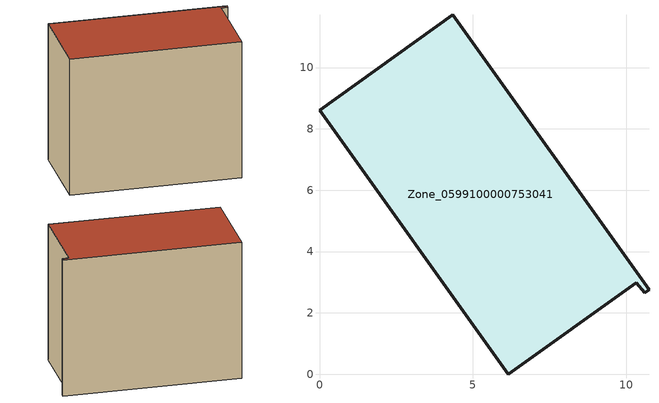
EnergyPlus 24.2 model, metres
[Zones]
Zone_0599100000753041
 floor ground (C_G): 0,8.62 4.35,11.72 10.74,2.76 10.61,2.67 10.33,2.98 6.15,0 z0
 wall outside (C_F): 4.35,11.72 0,8.62 6.15,0 10.33,2.98 10.61,2.67 10.74,2.76 4.35,11.72 z0:8.87
 roof outside (C_R): 10.74,2.76 4.35,11.72 0,8.62 6.15,0 10.33,2.98 10.61,2.67 z8.87
[BUILDING]
Pand.0599100000753041: North Axis=0; Terrain=City; Loads Convergence Tolerance Value=0.04; Temperature Convergence Tolerance Value=0.4; Solar Distribution=FullExterior; Maximum Number of Warmup Days=25; Minimum Number of Warmup Days=1
[Site:Location]
Rotterdam.The.Hague.AP_ZH_NLD Design_Conditions: Latitude=51.96; Longitude=4.45; Time Zone=1; Elevation=-4.5
[SITE:GROUNDTEMPERATURE:BUILDINGSURFACE]
18, 18, 18, 18, 18, 18, 18, 18, 18, 18, 18, 18
[MATERIAL] Thermal Absorptance=0.9; Solar Absorptance=0.7; Visible Absorptance=0.7
Name | Roughness | Thickness | Conductivity | Density | Specific Heat
G.TI.2006-2014 | MediumSmooth | 0.15 | 0.06 | 540 | 1210
F.TI.2006-2014 | Rough | 0.3 | 0.12 | 1920 | 840
R.TI.2006-2014 | MediumRough | 0.2 | 0.08 | 1500 | 1000
[CONSTRUCTION]
C_G: G.TI.2006-2014
C_F: F.TI.2006-2014
C_R: R.TI.2006-2014
[ZONE]
Zone_0599100000753041: Type=1; Multiplier=1; Ceiling Height=Autocalculate; Volume=Autocalculate; Floor Area=autocalculate; Part of Total Floor Area=Yes
[ZONEINFILTRATION:DESIGNFLOWRATE]
Infil_Zone_0599100000753041: Zone or ZoneList or Space or SpaceList=Zone_0599100000753041; Schedule=AlwaysOn; Design Flow Rate Calculation Method=Flow/Area; Flow Rate per Floor Area=0.0015; Constant Term Coefficient=1; Temperature Term Coefficient=0; Velocity Term Coefficient=0; Velocity Squared Term Coefficient=0
[HVACTEMPLATE:ZONE:IDEALLOADSAIRSYSTEM]
Zone_0599100000753041: Maximum Heating Supply Air Temperature=50; Minimum Cooling Supply Air Temperature=13; Maximum Heating Supply Air Humidity Ratio=0.0156; Minimum Cooling Supply Air Humidity Ratio=0.0077; Heating Limit=NoLimit; Cooling Limit=NoLimit; Dehumidification Control Type=ConstantSensibleHeatRatio; Cooling Sensible Heat Ratio=0.7; Dehumidification Setpoint=60; Humidification Control Type=None; Humidification Setpoint=30; Outdoor Air Method=None; Outdoor Air Flow Rate per Person=0.00944; Outdoor Air Flow Rate per Zone Floor Area=0; Outdoor Air Flow Rate per Zone=0; Demand Controlled Ventilation Type=None; Outdoor Air Economizer Type=NoEconomizer; Heat Recovery Type=None; Sensible Heat Recovery Effectiveness=0.7; Latent Heat Recovery Effectiveness=0.65
[ZONECONTROL:THERMOSTAT]
ThermostatControl_Zone_0599100000753041: Zone or ZoneList=Zone_0599100000753041; Control Type Schedule=DualSetpointControlType; Control 1=Thermostat_Zone_0599100000753041; Temperature Difference Between Cutout And Setpoint=0
[THERMOSTATSETPOINT:DUALSETPOINT]
Thermostat_Zone_0599100000753041: Heating Setpoint Temperature Schedule=HeatingSetpoint_Zone_0599100000753041; Cooling Setpoint Temperature Schedule=CoolingSetpoint_Zone_0599100000753041
[SCHEDULE:COMPACT]
HeatingSetpoint_Zone_0599100000753041: Through: 12/31, For: AllDays, Until: 24:00, 21
CoolingSetpoint_Zone_0599100000753041: Through: 12/31, For: AllDays, Until: 24:00, 24
DualSetpointControlType: Through: 12/31, For: AllDays, Until: 24:00, 4
AlwaysOn: Through: 12/31, For: AllDays, Until: 24:00, 1
